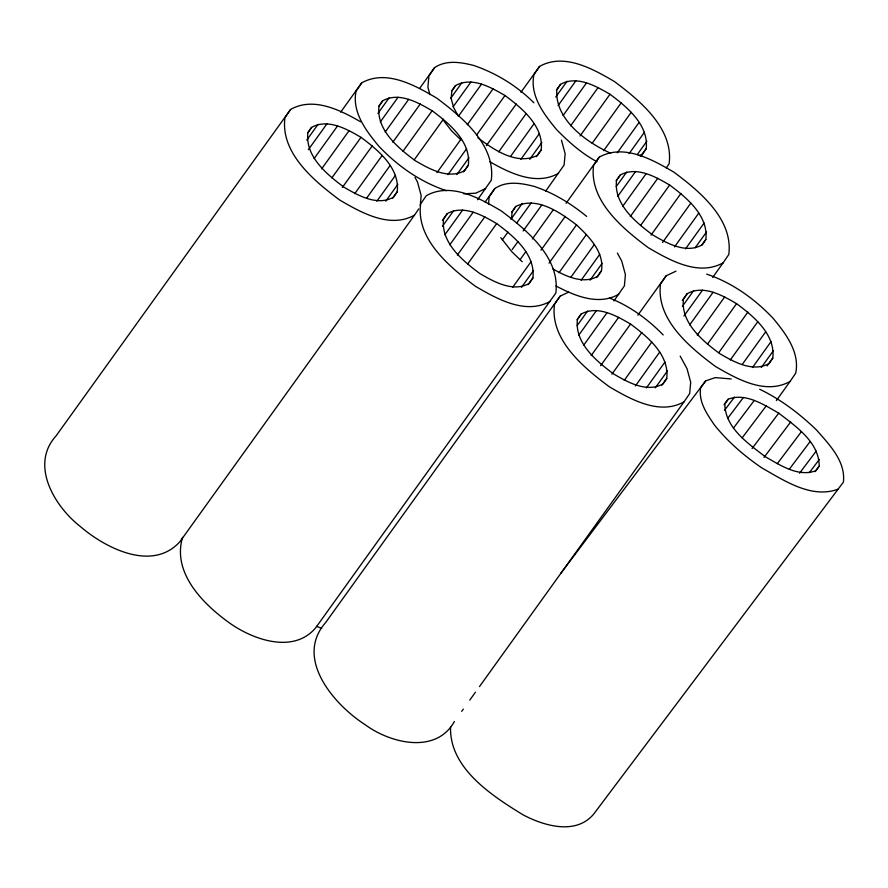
<?xml version="1.0" encoding="UTF-8"?>
<svg xmlns="http://www.w3.org/2000/svg" width="888" height="888" viewBox="0 0 888 888"><rect width="100%" height="100%" fill="white"/><g stroke="black" fill="none" stroke-linecap="round" stroke-linejoin="round"><path stroke-width="1.33" d="M450.571 727.039C449.195 768.176 491.941 795.692 522.799 814.685C543.556 825.762 575.624 835.43 593.55 814.263L843.411 482.117C845.787 461.172 829.181 444.488 816.483 429.959C799.666 413.741 780.785 399.411 759.684 389.255M728.193 399.2L724.852 403.785C724.83 427.683 748.24 443.556 765.334 456.765C780.197 465.146 798.257 477.411 815.872 470.707L819.202 466.122C819.224 442.224 795.815 426.351 778.721 413.142C763.869 404.762 745.798 392.496 728.193 399.2L724.02 404.728M311.577 127.395L307.859 132.845C305.139 156.577 326.917 174.481 344.067 187.246C358.341 195.571 377.267 206.338 393.506 197.203L397.214 191.741C399.933 168.01 378.166 150.116 361.005 137.34C346.742 129.015 327.805 118.248 311.577 127.395L307.526 133.022M420.257 205.594L421.156 195.56L417.493 182.007L414.996 177.422M382.695 100.799L378.987 106.26C376.268 129.992 398.035 147.885 415.196 160.661C429.459 168.986 448.396 179.753 464.624 170.607L468.342 165.157C471.062 141.425 449.284 123.521 432.123 110.756C417.86 102.431 398.934 91.664 382.695 100.799L378.654 106.427M488.511 204.329L489.188 196.803L494.805 188.556C506.526 180.575 521.212 183.095 534.077 186.38C553.435 192.796 570.951 203.53 586.657 216.417M511.433 219.38L512.11 211.91L515.817 206.46C536.885 195.993 560.051 212.476 576.523 224.875C589.022 236.696 604.473 252.026 601.465 270.807L597.746 276.268C583.394 284.582 566.078 276.446 553.058 269.02M477.8 137.729C494.028 149.883 516.871 165.69 537.484 155.378L541.203 149.917C543.922 126.185 522.144 108.292 504.983 95.516C490.72 87.191 471.794 76.424 455.555 85.57L451.515 91.198M447.252 213.631L443.545 219.081C440.825 242.813 462.593 260.717 479.753 273.482C494.017 281.807 512.953 292.574 529.181 283.427L532.9 277.977C535.619 254.246 513.841 236.341 496.692 223.576C482.417 215.251 463.492 204.484 447.252 213.631L442.402 220.379M640.87 156.388L646.198 148.673C648.917 124.942 627.15 107.048 609.989 94.272C595.726 85.947 576.789 75.18 560.561 84.327L556.51 89.954M581.118 314.086L577.4 319.547C574.68 343.279 596.459 361.172 613.608 373.948C627.872 382.273 646.808 393.04 663.047 383.894L666.755 378.443C669.474 354.712 647.707 336.807 630.547 324.042C616.283 315.717 597.346 304.95 581.118 314.086L577.067 319.713M620.213 175.08L616.494 180.53C613.775 204.262 635.553 222.167 652.713 234.932C666.977 243.257 685.902 254.024 702.142 244.877L705.86 239.427C708.58 215.695 686.801 197.791 669.641 185.026C655.377 176.701 636.452 165.934 620.213 175.08L616.172 180.708M687.157 293.706L683.438 299.167C680.719 322.899 702.497 340.792 719.646 353.568C733.921 361.893 752.846 372.66 769.086 363.514L772.793 358.064C775.513 334.332 753.745 316.428 736.585 303.663C722.321 295.338 703.385 284.571 687.157 293.706L682.295 300.466M182.562 537.351C171.773 573.515 204.229 605.216 231.002 624.02C254.59 640.215 293.917 653.735 315.706 627.772L555.821 293.084C560.472 257.642 526.44 229.748 501.032 210.767C479.442 198.179 450.804 181.885 426.24 195.726L420.623 203.974C415.961 239.427 449.994 267.31 475.413 286.291C496.991 298.879 525.641 315.173 550.205 301.343M360.572 121.8C340.259 110.045 313.22 96.492 290.554 109.49L284.937 117.738C280.286 153.191 314.319 181.085 339.727 200.055C361.316 212.643 389.954 228.938 414.518 215.107L418.736 208.913M477.555 199.767L491.264 180.264C495.915 144.811 461.882 116.916 436.474 97.946C414.885 85.359 386.247 69.064 361.682 82.895L356.055 91.153C351.759 112.177 366.167 130.891 378.765 146.132C397.48 165.923 420.401 182.029 446.364 190.687M533.899 102.786C517.082 85.97 496.292 73.216 473.815 65.49C460.939 62.204 446.264 59.685 434.532 67.666L428.915 75.913L427.905 87.213L429.903 94.605M455.555 85.57L451.837 91.02L451.171 98.49L453.59 107.448L458.341 116.206M666.311 167.91L669.119 163.781C673.781 128.338 639.749 100.444 614.33 81.474C592.751 68.876 564.102 52.592 539.538 66.422L533.921 74.67C529.625 95.704 544.022 114.419 556.632 129.648C568.709 141.958 581.784 153.602 597.08 161.771M560.561 84.327L556.843 89.788C554.567 119.492 586.568 142.435 610.722 153.258M545.565 191.286L564.124 165.024L565.134 153.735L561.471 140.182M599.2 157.165L593.573 165.423C588.922 200.866 622.954 228.76 648.362 247.741C669.952 260.328 698.59 276.623 723.165 262.793L728.782 254.534C733.433 219.081 699.4 191.198 673.992 172.217C652.403 159.629 623.765 143.334 599.2 157.165L566.045 203.319M568.709 292.108L560.095 296.181L554.478 304.44C549.827 339.882 583.86 367.776 609.268 386.746C630.857 399.345 659.495 415.639 684.06 401.798L689.676 393.551L690.698 382.251L687.023 368.698L680.186 356.088M613.919 300.921L624.386 285.914L625.396 274.625L621.733 261.072L617.382 253.047M675.979 271.151L666.133 275.802L660.517 284.06C655.866 319.502 689.898 347.397 715.306 366.367C736.896 378.965 765.534 395.26 790.098 381.418L795.715 373.171C800.01 352.148 785.614 333.422 773.015 318.193C754.578 298.768 732.178 282.728 706.67 274.137M290.554 109.49L56.055 435.919C29.515 465.012 54.69 506.604 80.397 526.573C105.561 548.24 152.581 572.227 180.02 541.547L414.518 215.107M306.76 140.071L318.082 124.32M308.336 149.717L326.928 123.832M340.659 112.166L361.682 82.895M314.086 158.608L337.529 125.963M321.656 168.842L349.151 130.569M377.877 113.486L389.199 97.724M331.89 177.866L361.005 137.34M380.264 122L398.057 97.236M342.357 187.457L372.283 145.81M385.203 132.012L408.658 99.367M419.98 87.923L434.532 67.666M354.723 193.684L382.206 155.411M392.785 142.247L420.279 103.974M366.666 198.113L390.121 165.468M403.019 151.271L432.123 110.756M450.738 98.246L462.06 82.495M376.867 201.21L395.46 175.325M414.296 159.74L443.401 119.225M453.124 106.771L470.918 82.007M385.758 201.165L397.891 184.282M392.363 198.501L397.214 191.741M458.874 115.651L481.518 84.138M467.255 124.764L493.14 88.745M436.985 172.649L461.238 138.883M447.985 174.614L466.589 148.729M476.69 134.909L504.983 95.516M456.876 174.57L469.008 157.687M463.492 171.906L468.342 165.157M520.945 92.308L539.538 66.422M486.346 145.632L516.261 103.985M442.435 226.307L453.757 210.556M498.701 151.859L526.196 113.586M444.821 234.832L462.615 210.068M510.644 156.288L534.099 123.643M555.744 97.014L567.066 81.252M449.761 244.844L473.215 212.199M485.103 202.064L494.805 188.556M558.13 105.528L575.912 80.764M520.845 159.385L539.449 133.5M457.342 255.078L484.837 216.805M529.736 159.341L541.869 142.457M563.07 115.54L586.513 82.895M536.352 156.677L541.203 149.917M467.576 264.102L496.692 223.576M570.64 125.774L598.135 87.501M511.777 212.088L515.817 206.46M511.011 219.136L522.322 203.385M502.297 239.927L507.958 232.046M516.627 223.154L531.179 202.897M580.075 135.92L609.989 94.272M523.176 230.913L541.78 205.028M512.232 249.517L517.893 241.647M592.152 143.268L621.267 102.742M532.378 238.905L553.402 209.635M520.135 259.585L525.796 251.704M603.707 150.616L631.19 112.343M512.554 287.446L531.146 261.549M540.992 250.172L565.256 216.406M617.271 152.803L639.105 122.411M521.434 287.401L533.566 270.518M528.049 284.726L532.9 277.977M549.039 263.148L576.523 224.875M629.081 153.646L644.444 132.257M637.162 154.723L646.875 141.214M616.205 186.635L626.717 171.995M641.347 155.433L646.198 148.673M558.963 272.749L586.457 234.476M617.782 196.27L635.575 171.506M570.917 277.178L594.361 244.533M622.721 206.282L646.175 173.648M560.095 296.181L325.596 622.621C294.017 658.43 334.177 704.783 364.857 724.486C389.943 743.189 435.953 754.722 454.412 721.489M581.118 280.275L599.711 254.39M630.302 216.528L657.797 178.255M590.009 280.231L602.131 263.348M596.614 277.567L601.465 270.807M640.537 225.552L669.641 185.026M577.111 325.652L587.623 311.011M578.687 335.287L596.47 310.523M651.004 235.142L680.918 193.495M583.627 345.299L607.07 312.654M662.548 242.491L690.853 203.086M591.197 355.533L618.692 317.271M674.503 246.919L698.756 213.153M600.632 365.69L630.547 324.042M637.828 315.207L666.133 275.802M685.503 248.895L704.106 222.999M695.204 247.719L706.526 231.968M701.809 245.055L705.86 239.427M611.899 374.159L641.824 332.512M624.253 380.375L651.748 342.102M682.339 306.393L693.661 290.631M683.915 316.039L702.508 290.143M712.653 277.422L723.165 262.793M635.397 385.936L659.662 352.17M689.665 324.919L713.108 292.274M646.409 387.912L665.001 362.015M655.3 387.856L667.421 370.973M697.235 335.153L724.73 296.892M661.904 385.192L666.755 378.443M707.47 344.178L736.585 303.663M718.747 352.658L747.863 312.132M461.693 711.355L463.314 709.101M469.774 700.099L475.435 692.218M479.487 686.591L684.06 401.798M730.291 359.995L757.786 321.722M742.246 364.435L765.7 331.79M752.447 367.532L771.039 341.636M761.338 367.477L773.47 350.594M767.132 365.934L772.793 358.064M776.356 400.555L790.098 381.418M731.235 378.965L715.273 377.611L705.694 380.852L700.643 387.79C698.368 401.753 706.948 413.997 714.396 424.941C727.805 441.747 744.188 455.855 761.904 467.954C784.382 480.641 811.71 499.2 838.361 489.055M560.805 573.326L705.694 380.852M724.519 410.323L734.52 397.058M727.572 418.503L743.4 397.491M733.41 428.138L754.234 400.477M742.135 437.895L766.277 405.816M752.069 448.54L778.721 413.142M764.057 457.353L790.697 421.955M777.266 463.725L801.409 431.657M789.299 469.23L810.122 441.569M799.577 473.171L816.227 451.049M809.334 472.694L819.335 459.418M815.04 471.661L819.202 466.122M485.647 188.511L475.802 193.173L463.747 193.839M558.508 173.282C536.319 186.069 509.69 173.149 489.688 161.649M639.238 155.666L642.49 154.135M618.77 294.172C598.9 306.027 574.492 295.793 555.932 285.947M609.423 298.002C629.814 306.027 647.94 319.336 663.214 334.943M316.528 626.318L321.656 628.349M461.016 139.971L451.626 130.891L443.933 121.101M522.222 261.76L511.888 251.781L500.776 237.64"/></g></svg>
